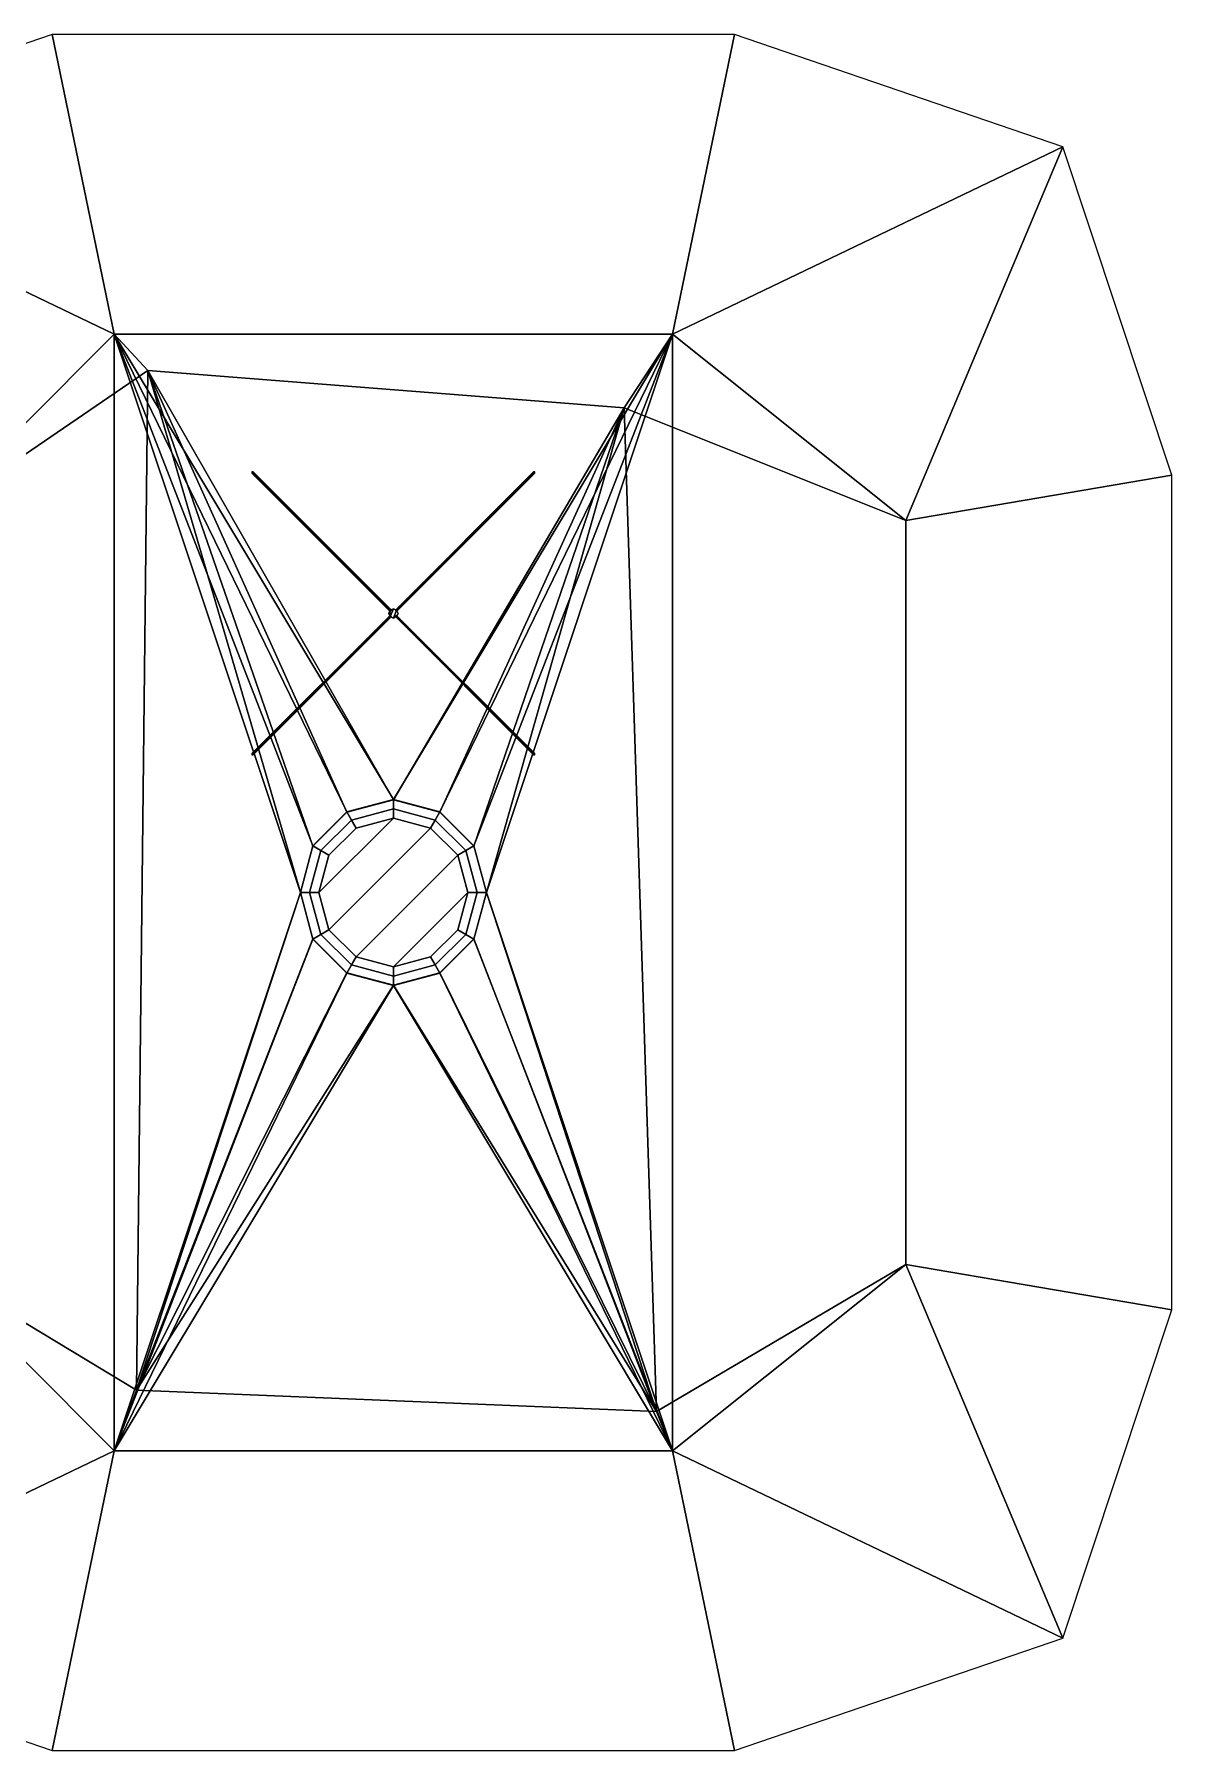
# Model space of a CAD drawing. Header units: millimetres. Extents: x -11 to 8.4, y -9.2 to 27.1.
# Drawn here: x -3.86 to 8.37, y -9.22 to 9.22 of the extents above; entities that cross this region are included whole.
import ezdxf

# ---------------------------------------------------------------- set-up
doc = ezdxf.new("R2010")
doc.units = ezdxf.units.MM
doc.layers.add('ground', color=3, linetype='Continuous')
doc.layers.add('ground_destroyed', color=6, linetype='Continuous')

msp = doc.modelspace()

# ---------------------------------------------------------------- linework, layer by layer
for points in [[(-1.506, 4.52, 3), (-1.52, 4.52, 3), (-0.028, 3.028, 7), (-0.021, 3.035, 6.99)], [(-1.52, 4.52, 3), (-1.52, 4.506, 3), (-0.035, 3.021, 6.99), (-0.028, 3.028, 7)], [(-1.52, 4.506, 3), (-1.506, 4.506, 3), (-0.028, 3.028, 6.98), (-0.035, 3.021, 6.99)], [(-1.506, 4.506, 3), (-1.506, 4.52, 3), (-0.021, 3.035, 6.99), (-0.028, 3.028, 6.98)], [(1.52, 4.52, 3), (1.506, 4.52, 3), (0.021, 3.035, 6.99), (0.028, 3.028, 7)], [(1.506, 4.52, 3), (1.506, 4.506, 3), (0.028, 3.028, 6.98), (0.021, 3.035, 6.99)], [(1.52, 4.506, 3), (1.52, 4.52, 3), (0.028, 3.028, 7), (0.035, 3.021, 6.99)], [(1.506, 4.506, 3), (1.52, 4.506, 3), (0.035, 3.021, 6.99), (0.028, 3.028, 6.98)], [(-1.52, 1.494, 3), (-1.52, 1.48, 3), (-0.028, 2.972, 7), (-0.035, 2.979, 6.99)], [(-1.506, 1.494, 3), (-1.52, 1.494, 3), (-0.035, 2.979, 6.99), (-0.028, 2.972, 6.98)], [(-1.52, 1.48, 3), (-1.506, 1.48, 3), (-0.021, 2.965, 6.99), (-0.028, 2.972, 7)], [(-1.506, 1.48, 3), (-1.506, 1.494, 3), (-0.028, 2.972, 6.98), (-0.021, 2.965, 6.99)], [(-0.035, 3.035, 8), (-0.05, 3, 8), (-0.035, 2.965, 8), (0, 3.05, 8)], [(-0.035, 3.035, 3), (-0.05, 3, 3), (-0.05, 3, 8), (-0.035, 3.035, 8)], [(-0.05, 3, 3), (-0.035, 2.965, 3), (-0.035, 2.965, 8), (-0.05, 3, 8)], [(-0.03, 3.01, 8), (-0.04, 3, 8), (-0.04, 3, 9), (-0.03, 3.01, 9)], [(-0.03, 3.01, 9), (-0.04, 3, 9), (-0.03, 2.99, 9), (-0.02, 3, 9)], [(-0.04, 3, 8), (-0.03, 2.99, 8), (-0.03, 2.99, 9), (-0.04, 3, 9)], [(0, 3.05, 3), (-0.035, 3.035, 3), (-0.035, 3.035, 8), (0, 3.05, 8)], [(0, 3.05, 8), (-0.035, 2.965, 8), (0, 2.95, 8), (0.035, 3.035, 8)], [(-0.035, 2.965, 3), (0, 2.95, 3), (0, 2.95, 8), (-0.035, 2.965, 8)], [(-0.02, 3, 8), (-0.03, 3.01, 8), (-0.03, 3.01, 9), (-0.02, 3, 9)], [(-0.03, 2.99, 8), (-0.02, 3, 8), (-0.02, 3, 9), (-0.03, 2.99, 9)], [(0.035, 3.035, 3), (0, 3.05, 3), (0, 3.05, 8), (0.035, 3.035, 8)], [(0.035, 3.035, 8), (0, 2.95, 8), (0.035, 2.965, 8), (0.05, 3, 8)], [(0, 2.95, 3), (0.035, 2.965, 3), (0.035, 2.965, 8), (0, 2.95, 8)], [(1.506, 1.48, 3), (1.52, 1.48, 3), (0.028, 2.972, 7), (0.021, 2.965, 6.99)], [(1.506, 1.494, 3), (1.506, 1.48, 3), (0.021, 2.965, 6.99), (0.028, 2.972, 6.98)], [(1.52, 1.48, 3), (1.52, 1.494, 3), (0.035, 2.979, 6.99), (0.028, 2.972, 7)], [(1.52, 1.494, 3), (1.506, 1.494, 3), (0.028, 2.972, 6.98), (0.035, 2.979, 6.99)], [(0.05, 3, 3), (0.035, 3.035, 3), (0.035, 3.035, 8), (0.05, 3, 8)], [(0.035, 2.965, 3), (0.05, 3, 3), (0.05, 3, 8), (0.035, 2.965, 8)], [(0, 1, 3.54), (-0.5, 0.866, 3.54), (-0.45, 0.779, 3.74), (0, 0.9, 3.74)], [(0, 1, 3.25), (-0.5, 0.866, 3.25), (-0.4, 0.693, 3.25), (0, 0.8, 3.25)], [(0, 1, 3), (-0.5, 0.866, 3), (-0.5, 0.866, 3.25), (0, 1, 3.25)], [(0, 1, 3.41), (-0.5, 0.866, 3.41), (-0.5, 0.866, 3.54), (0, 1, 3.54)], [(0.5, 0.866, 3.54), (0, 1, 3.54), (0, 0.9, 3.74), (0.45, 0.779, 3.74)], [(0.5, 0.866, 3), (0, 1, 3), (0, 1, 3.25), (0.5, 0.866, 3.25)], [(0.5, 0.866, 3.25), (0, 1, 3.25), (0, 0.8, 3.25), (0.4, 0.693, 3.25)], [(0.5, 0.866, 3.41), (0, 1, 3.41), (0, 1, 3.54), (0.5, 0.866, 3.54)], [(-0.5, 0.866, 3.41), (-0.866, 0.5, 3.41), (-0.866, 0.5, 3.54), (-0.5, 0.866, 3.54)], [(-0.5, 0.866, 3), (-0.866, 0.5, 3), (-0.866, 0.5, 3.25), (-0.5, 0.866, 3.25)], [(-0.5, 0.866, 3.54), (-0.866, 0.5, 3.54), (-0.779, 0.45, 3.74), (-0.45, 0.779, 3.74)], [(-0.5, 0.866, 3.25), (-0.866, 0.5, 3.25), (-0.866, 0.5, 3.41), (-0.5, 0.866, 3.41)], [(-0.4, 0.693, 3.79), (-0.693, 0.4, 3.79), (-0.8, 0, 3.79), (0, 0.8, 3.79)], [(0, 0.8, 3.79), (-0.8, 0, 3.79), (-0.693, -0.4, 3.79), (0.4, 0.693, 3.79)], [(-0.45, 0.779, 3.74), (-0.779, 0.45, 3.74), (-0.693, 0.4, 3.79), (-0.4, 0.693, 3.79)], [(-0.4, 0.693, 3.25), (-0.5, 0.866, 3.25), (-0.5, 0.866, 3.41), (-0.4, 0.693, 3.41)], [(0, 0.9, 3.74), (-0.45, 0.779, 3.74), (-0.4, 0.693, 3.79), (0, 0.8, 3.79)], [(-0.4, 0.693, 3), (0, 0.8, 3), (0, 0.8, 3.25), (-0.4, 0.693, 3.25)], [(0.45, 0.779, 3.74), (0, 0.9, 3.74), (0, 0.8, 3.79), (0.4, 0.693, 3.79)], [(0, 0.8, 3), (0.4, 0.693, 3), (0.4, 0.693, 3.25), (0, 0.8, 3.25)], [(0.5, 0.866, 3.25), (0.4, 0.693, 3.25), (0.4, 0.693, 3.41), (0.5, 0.866, 3.41)], [(0.779, 0.45, 3.74), (0.45, 0.779, 3.74), (0.4, 0.693, 3.79), (0.693, 0.4, 3.79)], [(0.866, 0.5, 3.54), (0.5, 0.866, 3.54), (0.45, 0.779, 3.74), (0.779, 0.45, 3.74)], [(0.866, 0.5, 3.25), (0.5, 0.866, 3.25), (0.5, 0.866, 3.41), (0.866, 0.5, 3.41)], [(0.866, 0.5, 3), (0.5, 0.866, 3), (0.5, 0.866, 3.25), (0.866, 0.5, 3.25)], [(0.866, 0.5, 3.41), (0.5, 0.866, 3.41), (0.5, 0.866, 3.54), (0.866, 0.5, 3.54)], [(-0.693, 0.4, 3), (-0.4, 0.693, 3), (-0.4, 0.693, 3.25), (-0.693, 0.4, 3.25)], [(0.4, 0.693, 3.79), (-0.693, -0.4, 3.79), (-0.4, -0.693, 3.79), (0.693, 0.4, 3.79)], [(0.4, 0.693, 3), (0.693, 0.4, 3), (0.693, 0.4, 3.25), (0.4, 0.693, 3.25)], [(-0.866, 0.5, 3.41), (-1, 0, 3.41), (-1, 0, 3.54), (-0.866, 0.5, 3.54)], [(-0.866, 0.5, 3), (-1, 0, 3), (-1, 0, 3.25), (-0.866, 0.5, 3.25)], [(-0.866, 0.5, 3.54), (-1, 0, 3.54), (-0.9, 0, 3.74), (-0.779, 0.45, 3.74)], [(-0.866, 0.5, 3.25), (-1, 0, 3.25), (-0.8, 0, 3.25), (-0.693, 0.4, 3.25)], [(-0.779, 0.45, 3.74), (-0.9, 0, 3.74), (-0.8, 0, 3.79), (-0.693, 0.4, 3.79)], [(-0.866, 0.5, 3.25), (-0.693, 0.4, 3.25), (-0.693, 0.4, 3.41), (-0.866, 0.5, 3.41)], [(-0.8, 0, 3), (-0.693, 0.4, 3), (-0.693, 0.4, 3.25), (-0.8, 0, 3.25)], [(0.693, 0.4, 3.79), (-0.4, -0.693, 3.79), (0, -0.8, 3.79), (0.8, 0, 3.79)], [(0.693, 0.4, 3.25), (0.866, 0.5, 3.25), (0.866, 0.5, 3.41), (0.693, 0.4, 3.41)], [(1, 0, 3.25), (0.866, 0.5, 3.25), (0.693, 0.4, 3.25), (0.8, 0, 3.25)], [(0.9, 0, 3.74), (0.779, 0.45, 3.74), (0.693, 0.4, 3.79), (0.8, 0, 3.79)], [(0.693, 0.4, 3), (0.8, 0, 3), (0.8, 0, 3.25), (0.693, 0.4, 3.25)], [(1, 0, 3.54), (0.866, 0.5, 3.54), (0.779, 0.45, 3.74), (0.9, 0, 3.74)], [(1, 0, 3), (0.866, 0.5, 3), (0.866, 0.5, 3.25), (1, 0, 3.25)], [(1, 0, 3.41), (0.866, 0.5, 3.41), (0.866, 0.5, 3.54), (1, 0, 3.54)], [(-1, 0, 3.41), (-0.866, -0.5, 3.41), (-0.866, -0.5, 3.54), (-1, 0, 3.54)], [(-1, 0, 3), (-0.866, -0.5, 3), (-0.866, -0.5, 3.25), (-1, 0, 3.25)], [(-1, 0, 3.54), (-0.866, -0.5, 3.54), (-0.779, -0.45, 3.74), (-0.9, 0, 3.74)], [(-1, 0, 3.25), (-0.866, -0.5, 3.25), (-0.693, -0.4, 3.25), (-0.8, 0, 3.25)], [(-0.9, 0, 3.74), (-0.779, -0.45, 3.74), (-0.693, -0.4, 3.79), (-0.8, 0, 3.79)], [(-0.693, -0.4, 3), (-0.8, 0, 3), (-0.8, 0, 3.25), (-0.693, -0.4, 3.25)], [(0.8, 0, 3.79), (0, -0.8, 3.79), (0.4, -0.693, 3.79), (0.693, -0.4, 3.79)], [(0.779, -0.45, 3.74), (0.9, 0, 3.74), (0.8, 0, 3.79), (0.693, -0.4, 3.79)], [(0.866, -0.5, 3.54), (1, 0, 3.54), (0.9, 0, 3.74), (0.779, -0.45, 3.74)], [(0.8, 0, 3), (0.693, -0.4, 3), (0.693, -0.4, 3.25), (0.8, 0, 3.25)], [(0.866, -0.5, 3.25), (1, 0, 3.25), (0.8, 0, 3.25), (0.693, -0.4, 3.25)], [(0.866, -0.5, 3), (1, 0, 3), (1, 0, 3.25), (0.866, -0.5, 3.25)], [(0.866, -0.5, 3.41), (1, 0, 3.41), (1, 0, 3.54), (0.866, -0.5, 3.54)], [(-0.693, -0.4, 3.25), (-0.866, -0.5, 3.25), (-0.866, -0.5, 3.41), (-0.693, -0.4, 3.41)], [(-0.866, -0.5, 3.54), (-0.5, -0.866, 3.54), (-0.45, -0.779, 3.74), (-0.779, -0.45, 3.74)], [(-0.866, -0.5, 3.25), (-0.5, -0.866, 3.25), (-0.5, -0.866, 3.41), (-0.866, -0.5, 3.41)], [(-0.866, -0.5, 3), (-0.5, -0.866, 3), (-0.5, -0.866, 3.25), (-0.866, -0.5, 3.25)], [(-0.866, -0.5, 3.41), (-0.5, -0.866, 3.41), (-0.5, -0.866, 3.54), (-0.866, -0.5, 3.54)], [(-0.779, -0.45, 3.74), (-0.45, -0.779, 3.74), (-0.4, -0.693, 3.79), (-0.693, -0.4, 3.79)], [(-0.4, -0.693, 3), (-0.693, -0.4, 3), (-0.693, -0.4, 3.25), (-0.4, -0.693, 3.25)], [(0.45, -0.779, 3.74), (0.779, -0.45, 3.74), (0.693, -0.4, 3.79), (0.4, -0.693, 3.79)], [(0.693, -0.4, 3), (0.4, -0.693, 3), (0.4, -0.693, 3.25), (0.693, -0.4, 3.25)], [(0.5, -0.866, 3.54), (0.866, -0.5, 3.54), (0.779, -0.45, 3.74), (0.45, -0.779, 3.74)], [(0.5, -0.866, 3.25), (0.866, -0.5, 3.25), (0.866, -0.5, 3.41), (0.5, -0.866, 3.41)], [(0.5, -0.866, 3), (0.866, -0.5, 3), (0.866, -0.5, 3.25), (0.5, -0.866, 3.25)], [(0.5, -0.866, 3.41), (0.866, -0.5, 3.41), (0.866, -0.5, 3.54), (0.5, -0.866, 3.54)], [(0.866, -0.5, 3.25), (0.693, -0.4, 3.25), (0.693, -0.4, 3.41), (0.866, -0.5, 3.41)], [(-0.5, -0.866, 3.25), (-0.4, -0.693, 3.25), (-0.4, -0.693, 3.41), (-0.5, -0.866, 3.41)], [(-0.5, -0.866, 3.25), (0, -1, 3.25), (0, -0.8, 3.25), (-0.4, -0.693, 3.25)], [(-0.45, -0.779, 3.74), (0, -0.9, 3.74), (0, -0.8, 3.79), (-0.4, -0.693, 3.79)], [(0, -0.8, 3), (-0.4, -0.693, 3), (-0.4, -0.693, 3.25), (0, -0.8, 3.25)], [(0, -0.9, 3.74), (0.45, -0.779, 3.74), (0.4, -0.693, 3.79), (0, -0.8, 3.79)], [(0, -1, 3.25), (0.5, -0.866, 3.25), (0.4, -0.693, 3.25), (0, -0.8, 3.25)], [(0.4, -0.693, 3), (0, -0.8, 3), (0, -0.8, 3.25), (0.4, -0.693, 3.25)], [(0.4, -0.693, 3.25), (0.5, -0.866, 3.25), (0.5, -0.866, 3.41), (0.4, -0.693, 3.41)], [(-0.5, -0.866, 3.54), (0, -1, 3.54), (0, -0.9, 3.74), (-0.45, -0.779, 3.74)], [(-0.5, -0.866, 3), (0, -1, 3), (0, -1, 3.25), (-0.5, -0.866, 3.25)], [(-0.5, -0.866, 3.41), (0, -1, 3.41), (0, -1, 3.54), (-0.5, -0.866, 3.54)], [(0, -1, 3.54), (0.5, -0.866, 3.54), (0.45, -0.779, 3.74), (0, -0.9, 3.74)], [(0, -1, 3), (0.5, -0.866, 3), (0.5, -0.866, 3.25), (0, -1, 3.25)], [(0, -1, 3.41), (0.5, -0.866, 3.41), (0.5, -0.866, 3.54), (0, -1, 3.54)]]:
    msp.add_3dface(points)
at = {"layer": 'ground'}
for points in [[(-3.667, 9.224), (-7.197, 8.014), (-7.197, 8.014), (-3, 6, 3)], [(-3.667, 9.224), (-3, 6, 3), (3, 6, 3), (3.667, 9.224)], [(7.197, 8.014), (3.667, 9.224), (3.667, 9.224), (3, 6, 3)], [(-7.197, 8.014), (-5, 4, 3), (-5, 4, 3), (-3, 6, 3)], [(5.51, 4, 3), (7.197, 8.014), (7.197, 8.014), (3, 6, 3)], [(8.367, 4.484), (7.197, 8.014), (7.197, 8.014), (5.51, 4, 3)], [(-5, -4, 3), (-3, -6, 3), (-3, 6, 3), (-5, 4, 3)], [(-3, -6, 3), (-1, 0, 3), (-1, 0, 3), (-3, 6, 3)], [(-1, 0, 3), (-0.866, 0.5, 3), (-0.866, 0.5, 3), (-3, 6, 3)], [(-0.866, 0.5, 3), (-0.5, 0.866, 3), (-0.5, 0.866, 3), (-3, 6, 3)], [(-0.5, 0.866, 3), (0, 1, 3), (0, 1, 3), (-3, 6, 3)], [(0, 1, 3), (3, 6, 3), (3, 6, 3), (-3, 6, 3)], [(0.5, 0.866, 3), (3, 6, 3), (3, 6, 3), (0, 1, 3)], [(0.866, 0.5, 3), (3, 6, 3), (3, 6, 3), (0.5, 0.866, 3)], [(1, 0, 3), (3, 6, 3), (3, 6, 3), (0.866, 0.5, 3)], [(3, -6, 3), (3, 6, 3), (3, 6, 3), (1, 0, 3)], [(3, -6, 3), (5.51, -4, 3), (5.51, 4, 3), (3, 6, 3)], [(8.367, 4.484), (5.51, 4, 3), (5.51, -4, 3), (8.367, -4.484)], [(-0.866, -0.5, 3), (-1, 0, 3), (-1, 0, 3), (-3, -6, 3)], [(3, -6, 3), (1, 0, 3), (1, 0, 3), (0.866, -0.5, 3)], [(-0.5, -0.866, 3), (-0.866, -0.5, 3), (-0.866, -0.5, 3), (-3, -6, 3)], [(3, -6, 3), (0.866, -0.5, 3), (0.866, -0.5, 3), (0.5, -0.866, 3)], [(0, -1, 3), (-0.5, -0.866, 3), (-0.5, -0.866, 3), (-3, -6, 3)], [(3, -6, 3), (0.5, -0.866, 3), (0.5, -0.866, 3), (0, -1, 3)], [(3, -6, 3), (0, -1, 3), (0, -1, 3), (-3, -6, 3)], [(-3, -6, 3), (-5, -4, 3), (-5, -4, 3), (-7.197, -8.014)], [(3, -6, 3), (7.197, -8.014), (7.197, -8.014), (5.51, -4, 3)], [(7.197, -8.014), (8.367, -4.484), (8.367, -4.484), (5.51, -4, 3)], [(-3, -6, 3), (-7.197, -8.014), (-7.197, -8.014), (-3.667, -9.224)], [(3.667, -9.224), (3, -6, 3), (-3, -6, 3), (-3.667, -9.224)], [(3, -6, 3), (3.667, -9.224), (3.667, -9.224), (7.197, -8.014)]]:
    msp.add_3dface(points, dxfattribs=at)
at = {"layer": 'ground_destroyed'}
for points in [[(-3.667, 9.224), (-7.197, 8.014), (-7.197, 8.014), (-3, 6, 3)], [(-3.667, 9.224), (-3, 6, 3), (3, 6, 3), (3.667, 9.224)], [(7.197, 8.014), (3.667, 9.224), (3.667, 9.224), (3, 6, 3)], [(-7.197, 8.014), (-5, 4, 3), (-5, 4, 3), (-3, 6, 3)], [(5.51, 4, 3), (7.197, 8.014), (7.197, 8.014), (3, 6, 3)], [(8.367, 4.484), (7.197, 8.014), (7.197, 8.014), (5.51, 4, 3)], [(-5, 4, 3), (-2.64, 5.609, 1.959), (-2.64, 5.609, 1.959), (-3, 6, 3)], [(-3, 6, 3), (-2.64, 5.609, 1.959), (2.48, 5.21, 1.994), (3, 6, 3)], [(5.51, 4, 3), (3, 6, 3), (3, 6, 3), (2.48, 5.21, 1.994)], [(-5, -4, 3), (-2.76, -5.35, 2.918), (-2.64, 5.609, 1.959), (-5, 4, 3)], [(-2.76, -5.35, 2.918), (-1, 0, 2.45), (-1, 0, 2.45), (-2.64, 5.609, 1.959)], [(0, 0.996, 2.363), (2.48, 5.21, 1.994), (2.48, 5.21, 1.994), (-2.64, 5.609, 1.959)], [(-1, 0, 2.45), (-0.866, 0.498, 2.406), (-0.866, 0.498, 2.406), (-2.64, 5.609, 1.959)], [(-0.5, 0.863, 2.375), (0, 0.996, 2.363), (0, 0.996, 2.363), (-2.64, 5.609, 1.959)], [(-0.866, 0.498, 2.406), (-0.5, 0.863, 2.375), (-0.5, 0.863, 2.375), (-2.64, 5.609, 1.959)], [(0.5, 0.863, 2.375), (2.48, 5.21, 1.994), (2.48, 5.21, 1.994), (0, 0.996, 2.363)], [(0.866, 0.498, 2.406), (2.48, 5.21, 1.994), (2.48, 5.21, 1.994), (0.5, 0.863, 2.375)], [(1, 0, 2.45), (2.48, 5.21, 1.994), (2.48, 5.21, 1.994), (0.866, 0.498, 2.406)], [(2.83, -5.579, 2.938), (2.48, 5.21, 1.994), (2.48, 5.21, 1.994), (1, 0, 2.45)], [(2.83, -5.579, 2.938), (5.51, -4, 3), (5.51, 4, 3), (2.48, 5.21, 1.994)], [(8.367, 4.484), (5.51, 4, 3), (5.51, -4, 3), (8.367, -4.484)], [(-0.866, -0.498, 2.494), (-1, 0, 2.45), (-1, 0, 2.45), (-2.76, -5.35, 2.918)], [(2.83, -5.579, 2.938), (1, 0, 2.45), (1, 0, 2.45), (0.866, -0.498, 2.494)], [(-0.5, -0.863, 2.525), (-0.866, -0.498, 2.494), (-0.866, -0.498, 2.494), (-2.76, -5.35, 2.918)], [(2.83, -5.579, 2.938), (0.866, -0.498, 2.494), (0.866, -0.498, 2.494), (0.5, -0.863, 2.525)], [(0, -0.996, 2.537), (-0.5, -0.863, 2.525), (-0.5, -0.863, 2.525), (-2.76, -5.35, 2.918)], [(2.83, -5.579, 2.938), (0.5, -0.863, 2.525), (0.5, -0.863, 2.525), (0, -0.996, 2.537)], [(2.83, -5.579, 2.938), (0, -0.996, 2.537), (0, -0.996, 2.537), (-2.76, -5.35, 2.918)], [(-3, -6, 3), (-5, -4, 3), (-5, -4, 3), (-7.197, -8.014)], [(-3, -6, 3), (-2.76, -5.35, 2.918), (-2.76, -5.35, 2.918), (-5, -4, 3)], [(5.51, -4, 3), (2.83, -5.579, 2.938), (2.83, -5.579, 2.938), (3, -6, 3)], [(3, -6, 3), (7.197, -8.014), (7.197, -8.014), (5.51, -4, 3)], [(7.197, -8.014), (8.367, -4.484), (8.367, -4.484), (5.51, -4, 3)], [(3, -6, 3), (2.83, -5.579, 2.938), (-2.76, -5.35, 2.918), (-3, -6, 3)], [(-3, -6, 3), (-7.197, -8.014), (-7.197, -8.014), (-3.667, -9.224)], [(3.667, -9.224), (3, -6, 3), (-3, -6, 3), (-3.667, -9.224)], [(3, -6, 3), (3.667, -9.224), (3.667, -9.224), (7.197, -8.014)]]:
    msp.add_3dface(points, dxfattribs=at)

doc.saveas('drawing.dxf')
